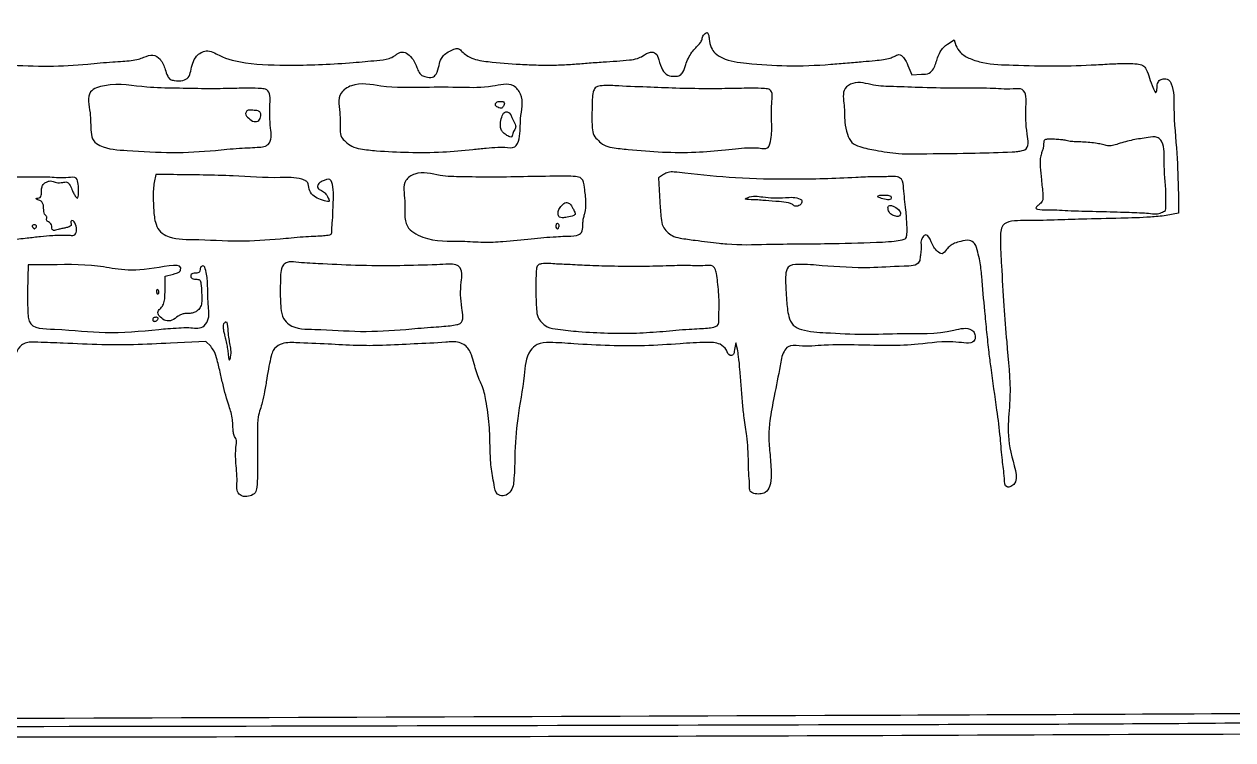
# Model space of a CAD drawing. Extents: x 14 to 139, y 93 to 208.
# Drawn here: x 83.34 to 108.28, y 93.28 to 108.07 of the extents above; entities that cross this region are included whole.
import ezdxf

# ---------------------------------------------------------------- set-up
doc = ezdxf.new("R2010")
doc.units = 0
doc.layers.add('Edge.Cuts', color=7, linetype='CONTINUOUS')
doc.layers.add('SilkS', color=7, linetype='CONTINUOUS')

msp = doc.modelspace()

# ---------------------------------------------------------------- linework, layer by layer
at = {"layer": 'Edge.Cuts', "color": 1}
for points, knots in [([(86.92611, 93.350235), (90.987756, 93.353391), (99.208665, 93.359778), (109.589867, 93.423206), (116.125173, 93.407892), (118.789651, 93.471242), (119.596422, 93.485972), (120.958597, 93.507667), (123.099832, 93.548381), (126.036731, 93.611547), (129.055629, 93.683776), (131.885295, 93.749444), (134.262424, 93.798114), (136.040338, 93.8296), (137.062408, 93.843755), (137.535922, 93.862785), (137.811046, 93.946734), (138.022933, 94.017022), (138.194986, 94.070357), (138.386287, 94.123026), (138.580223, 94.182372), (138.762157, 94.298575), (138.906842, 94.491549), (138.922589, 94.901496), (138.825796, 95.648732), (138.710813, 96.452629), (138.560729, 97.2939), (138.323603, 98.268107), (138.069734, 99.326678), (137.834653, 100.300286), (137.712361, 100.80961), (137.592917, 101.326912), (137.430536, 102.039659), (137.192951, 103.03007), (136.938527, 104.063343), (136.738308, 104.901217), (136.604568, 105.461051), (136.573573, 105.74421), (136.562873, 105.841972)], [0, 0, 0, 0, 12.18483, 24.662509, 31.145266, 31.78847, 32.658131, 33.565978, 35.875511, 39.082993, 42.378647, 44.935004, 47.573652, 49.513572, 50.264814, 50.646687, 50.926104, 51.123222, 51.317191, 51.46607, 51.719083, 51.922105, 52.104538, 52.417963, 53.10424, 54.390731, 54.842115, 55.668655, 57.396834, 58.108766, 58.673303, 58.968231, 59.7015, 60.866294, 62.023872, 62.893233, 63.452381, 63.747228, 63.747228, 63.747228, 63.747228]), ([(68.859008, 93.284985), (70.763741, 93.296375), (74.832042, 93.320703), (80.854426, 93.342287), (84.97207, 93.347677), (86.92611, 93.350235)], [0, 0, 0, 0, 5.714302, 12.205118, 18.067243, 18.067243, 18.067243, 18.067243])]:
    msp.add_open_spline(points, degree=3, knots=knots, dxfattribs=at)
at = {"layer": 'SilkS', "color": 7}
for points in [[(102.395287, 107.656005), (102.530752, 107.741925), (102.562027, 107.626725)], [(101.576002, 107.21283), (101.659297, 107.018513), (101.85714, 107.031488)], [(92.59635, 105.476835), (92.59635, 105.476595)], [(97.80936, 105.470873), (97.80969, 105.47118)], [(86.418577, 104.957775), (86.05968, 104.963775), (86.022255, 104.79393)], [(96.53499, 104.961607), (96.427613, 104.891257), (96.457163, 104.396482)], [(107.156632, 104.562518), (107.158882, 104.161163), (106.904122, 104.111213)], [(83.401845, 103.650075), (83.401807, 103.64982)], [(88.624478, 103.630223), (88.624493, 103.629983)], [(83.720647, 103.093388), (83.423422, 103.095638), (83.411497, 102.553845)], [(86.247067, 102.576308), (86.247067, 102.858548), (86.418195, 102.904598)], [(86.07984, 102.546863), (86.080215, 102.54687)], [(86.119657, 101.760503), (86.11932, 101.760195)], [(87.189832, 101.413628), (87.089077, 101.51445), (86.35998, 101.477325)], [(96.52224, 101.721488), (96.52224, 101.721308)], [(98.058315, 101.354933), (98.02329, 101.482313), (97.995615, 101.344313)]]:
    msp.add_lwpolyline(points, dxfattribs=at)
for points in [[(93.11331, 106.349363)], [(87.974617, 106.122068)], [(93.284535, 105.782348)], [(87.287002, 105.457193)], [(103.7253, 105.427508)], [(99.18966, 104.349263)], [(101.001885, 104.475773)], [(94.384238, 104.079428)], [(101.235412, 104.13435)], [(106.894035, 104.215853)], [(83.507955, 103.880813)], [(94.314277, 103.904257)], [(93.804765, 103.634183)], [(101.052938, 103.565685)], [(85.99194, 101.970113)], [(91.21458, 101.759993)], [(87.585795, 101.47116)]]:
    msp.add_lwpolyline(points, close=True, dxfattribs=at)
for points, knots in [([(63.54117, 107.42901), (63.574959, 107.445428), (63.631617, 107.472959), (63.696709, 107.542603), (63.698625, 107.633296), (63.718499, 107.735799), (63.834681, 107.795067), (63.930931, 107.770126), (64.009452, 107.756124), (64.062015, 107.763529), (64.10576, 107.789435), (64.151653, 107.815298), (64.209263, 107.822674), (64.271848, 107.813967), (64.344334, 107.800873), (64.422694, 107.857631), (64.491264, 107.943676), (64.541391, 108.022666), (64.620135, 108.079466), (64.658609, 108.018169), (64.715069, 107.97943), (64.797563, 107.945211), (64.902969, 107.919091), (65.017347, 107.906078), (65.118333, 107.820835), (65.169628, 107.699777), (65.229092, 107.580404), (65.321618, 107.489646), (65.45925, 107.442406), (65.617375, 107.381868), (65.754852, 107.227912), (65.820397, 107.057678), (65.861991, 106.915393), (65.933716, 106.828083), (66.025267, 106.821396), (66.114904, 106.803373), (66.18684, 106.881207), (66.209623, 107.033228), (66.265747, 107.210281), (66.343603, 107.391786), (66.450715, 107.48202), (66.536453, 107.553584), (66.58572, 107.635689), (66.621673, 107.731464), (66.612334, 107.836165), (66.716677, 107.877991), (66.750188, 107.717696), (66.887878, 107.633029), (67.052945, 107.531015), (67.171395, 107.59244), (67.192807, 107.646815), (67.226723, 107.657365), (67.265614, 107.660366), (67.30865, 107.664165), (67.347921, 107.677399), (67.382472, 107.712788), (67.4417, 107.761983), (67.558653, 107.705227), (67.648506, 107.629185), (67.735418, 107.561408), (67.7938, 107.520303), (67.852658, 107.528842), (67.877118, 107.590536), (67.947353, 107.549657), (67.946201, 107.485496), (67.946693, 107.406044), (67.839526, 107.383398), (67.725456, 107.393845), (67.564576, 107.40354), (67.403531, 107.422069), (67.20164, 107.452474), (67.053026, 107.476785), (66.838947, 107.466167), (66.895111, 107.338902), (66.999369, 107.304602), (67.14771, 107.272285), (67.482131, 107.239079), (67.980693, 107.220582), (68.515501, 107.223537), (68.877429, 107.242531), (69.008243, 107.280247), (69.039422, 107.319321), (68.986844, 107.315581), (68.948061, 107.328321), (68.922024, 107.393471), (68.923981, 107.465547), (68.921228, 107.544245), (68.925693, 107.602562), (68.912871, 107.652668), (68.960589, 107.687201), (69.026384, 107.720556), (69.125034, 107.761257), (69.230533, 107.801871), (69.323408, 107.839478), (69.4196, 107.88662), (69.546298, 107.930832), (69.722004, 107.96077), (69.888686, 107.969453), (70.013491, 107.975754), (70.09578, 107.941239), (70.111544, 107.871291), (70.129689, 107.810268), (70.180141, 107.769285), (70.241444, 107.764117), (70.305234, 107.767507), (70.348969, 107.711453), (70.344366, 107.641177), (70.345286, 107.56421), (70.290337, 107.500013), (70.193876, 107.463521), (70.09469, 107.452603), (70.02743, 107.349314), (70.132447, 107.317469), (70.197895, 107.280236), (70.283345, 107.300278), (70.344333, 107.361754), (70.410351, 107.430537), (70.520105, 107.440749), (70.627354, 107.397532), (70.750619, 107.362831), (70.84516, 107.261928), (70.902656, 107.115021), (70.953515, 106.967489), (71.062695, 106.850767), (71.18433, 106.862471), (71.305055, 106.877582), (71.386015, 107.013432), (71.416951, 107.154642), (71.473568, 107.294214), (71.531298, 107.39091), (71.60317, 107.468488), (71.674567, 107.534164), (71.731427, 107.609883), (71.769861, 107.684622), (71.822762, 107.80087), (71.919869, 107.683784), (71.895314, 107.563553), (71.911997, 107.38028), (72.1573, 107.29228), (72.570321, 107.225949), (73.238572, 107.190255), (73.985188, 107.205802), (74.510242, 107.288924), (74.798263, 107.348997), (74.940162, 107.3421), (75.11331, 107.322151), (75.271779, 107.286241), (75.423985, 107.300094), (75.505801, 107.386352), (75.581071, 107.461702), (75.685741, 107.489574), (75.788955, 107.462007), (75.902739, 107.432846), (76.000011, 107.334927), (76.062027, 107.213735), (76.12982, 107.098344), (76.178489, 107.024898), (76.25305, 106.949976), (76.367705, 107.094923), (76.476857, 107.179156), (76.556838, 107.291718), (76.588794, 107.376797), (76.641807, 107.442505), (76.710757, 107.524735), (76.786444, 107.613361), (76.842914, 107.70429), (76.892252, 107.778788), (76.887942, 107.84949), (76.943111, 107.869518), (76.950095, 107.79953), (76.972236, 107.74445), (76.982256, 107.664941), (76.988991, 107.58005), (76.988142, 107.487952), (77.063672, 107.408106), (77.315677, 107.301593), (77.866416, 107.236984), (78.686132, 107.218355), (79.39865, 107.276533), (79.889781, 107.335373), (80.123608, 107.349907), (80.310587, 107.347222), (80.442929, 107.330958), (80.548066, 107.337801), (80.643715, 107.397351), (80.774351, 107.449189), (80.930769, 107.449299), (81.064399, 107.407122), (81.111253, 107.307045), (81.153796, 107.212908), (81.199031, 107.087837), (81.230481, 106.972311), (81.296968, 106.876814), (81.393747, 106.872882), (81.501604, 106.882577), (81.58247, 107.017281), (81.608097, 107.158876), (81.659622, 107.302886), (81.717125, 107.410015), (81.78788, 107.504749), (81.863188, 107.581478), (81.9247, 107.660563), (81.977803, 107.709497), (82.007027, 107.791786), (82.060067, 107.74446), (82.022853, 107.644507), (82.09046, 107.507891), (82.19844, 107.370963), (82.503901, 107.223285), (83.069973, 107.226976), (83.830027, 107.183377), (84.47074, 107.220586), (84.910667, 107.265766), (85.151272, 107.28584), (85.364377, 107.296676), (85.542304, 107.311816), (85.689752, 107.337242), (85.83297, 107.389991), (85.991959, 107.457764), (86.178552, 107.335574), (86.243451, 107.158024), (86.285559, 107.010137), (86.348853, 106.917363), (86.469649, 106.897181), (86.597999, 106.884518), (86.744393, 106.957717), (86.792208, 107.160951), (86.840253, 107.394442), (87.117815, 107.564305), (87.450867, 107.357168), (88.026905, 107.228863), (88.966455, 107.207736), (89.870467, 107.246142), (90.540057, 107.310303), (90.8312, 107.335063), (90.970682, 107.39676), (91.034804, 107.452817), (91.087269, 107.47956), (91.16376, 107.50096), (91.27112, 107.446464), (91.375032, 107.333093), (91.441285, 107.194034), (91.479711, 107.073377), (91.546556, 106.997842), (91.644672, 106.974114), (91.759389, 106.944027), (91.86837, 107.056201), (91.894024, 107.201984), (91.936322, 107.345109), (92.01205, 107.4524), (92.1226, 107.504355), (92.213287, 107.560528), (92.315499, 107.564578), (92.40949, 107.458304), (92.59809, 107.332349), (93.021298, 107.273702), (93.47846, 107.240965), (93.950929, 107.218572), (94.312121, 107.218267), (94.647845, 107.235793), (94.967918, 107.263398), (95.271145, 107.284838), (95.561609, 107.302711), (95.799383, 107.319583), (95.984586, 107.346841), (96.125031, 107.413079), (96.233223, 107.505122), (96.39552, 107.472063), (96.443605, 107.299929), (96.488437, 107.139339), (96.610345, 106.991807), (96.752322, 106.986674), (96.873487, 106.993884), (96.955957, 107.09401), (96.985124, 107.224562), (97.04404, 107.363642), (97.11143, 107.482338), (97.190631, 107.572439), (97.26179, 107.641078), (97.309067, 107.701112), (97.33028, 107.754332), (97.335371, 107.799352), (97.359214, 107.83795), (97.38694, 107.869448), (97.43338, 107.904222), (97.470536, 107.834687), (97.47857, 107.735059), (97.502204, 107.590367), (97.599851, 107.451124), (97.842646, 107.30581), (98.356333, 107.237902), (99.101458, 107.193148), (99.797479, 107.217615), (100.32203, 107.265998), (100.627634, 107.292651), (100.876992, 107.311082), (101.06251, 107.333345), (101.196702, 107.357979), (101.298137, 107.398647), (101.394476, 107.463215), (101.513976, 107.358408), (101.552075, 107.268987), (101.576002, 107.21283)], [0, 0, 0, 0, 0.112962, 0.189414, 0.268358, 0.378627, 0.482504, 0.615451, 0.668086, 0.721923, 0.769776, 0.81966, 0.878934, 0.938957, 1.011447, 1.088383, 1.211732, 1.337949, 1.391275, 1.447039, 1.51239, 1.605296, 1.708996, 1.840628, 1.940759, 2.087818, 2.230413, 2.339649, 2.465331, 2.662487, 2.839986, 3.064537, 3.203742, 3.287142, 3.3797, 3.471397, 3.538896, 3.667664, 3.926187, 4.100042, 4.246723, 4.339914, 4.43399, 4.528025, 4.652368, 4.698703, 4.801751, 5.00732, 5.211608, 5.324808, 5.347006, 5.379613, 5.421436, 5.466907, 5.508824, 5.541352, 5.615791, 5.716946, 5.881771, 5.983207, 6.050737, 6.084229, 6.148968, 6.194552, 6.271022, 6.335684, 6.40181, 6.550979, 6.700196, 6.877131, 7.043699, 7.293137, 7.413535, 7.504583, 7.592949, 7.743251, 7.958474, 8.600834, 9.232502, 9.58619, 9.646805, 9.665669, 9.69877, 9.745541, 9.798377, 9.887245, 9.966466, 10.031308, 10.067742, 10.105465, 10.187935, 10.299451, 10.420818, 10.528596, 10.599521, 10.742138, 10.929253, 11.132215, 11.242004, 11.305396, 11.376976, 11.441872, 11.495143, 11.55878, 11.624817, 11.672846, 11.750362, 11.830946, 11.895966, 11.98812, 12.134935, 12.189565, 12.283395, 12.367117, 12.430244, 12.52519, 12.626122, 12.704253, 12.83753, 12.971618, 13.080277, 13.237307, 13.440518, 13.552659, 13.678332, 13.785983, 13.899801, 14.114171, 14.228892, 14.348504, 14.450184, 14.544196, 14.641715, 14.723509, 14.826083, 14.901402, 15.059513, 15.209431, 15.392015, 15.754441, 16.513439, 17.366581, 17.998517, 18.105806, 18.246142, 18.421617, 18.628059, 18.736365, 18.857501, 18.970461, 19.052578, 19.167687, 19.286265, 19.398742, 19.566836, 19.696454, 19.794812, 19.842775, 19.977318, 20.189331, 20.324264, 20.372321, 20.461554, 20.57392, 20.695785, 20.810248, 20.893845, 20.965751, 20.984708, 21.042294, 21.106636, 21.188614, 21.27118, 21.36842, 21.449958, 21.581753, 22.183852, 23.091524, 24.046592, 24.323227, 24.575362, 24.749322, 24.882194, 24.97756, 25.055903, 25.216129, 25.391204, 25.525172, 25.598473, 25.711005, 25.839165, 25.993898, 26.076867, 26.159917, 26.267934, 26.382627, 26.589839, 26.708202, 26.838068, 26.953832, 27.060443, 27.163879, 27.241853, 27.30871, 27.33071, 27.419937, 27.581853, 27.765457, 27.93712, 28.574456, 29.42478, 30.236024, 30.491801, 30.751969, 30.96027, 31.131545, 31.288582, 31.404724, 31.595914, 31.764751, 32.002131, 32.147578, 32.23296, 32.316796, 32.497692, 32.621034, 32.763905, 33.091075, 33.321277, 33.602704, 34.162661, 35.114969, 36.393233, 36.880375, 37.137577, 37.262615, 37.32914, 37.391485, 37.438442, 37.561748, 37.719395, 37.901002, 38.016753, 38.098884, 38.187524, 38.318419, 38.419606, 38.609682, 38.758323, 38.865658, 38.990746, 39.117856, 39.184731, 39.274994, 39.517712, 39.861075, 40.526496, 40.905411, 41.277481, 41.610001, 41.913506, 42.241202, 42.522154, 42.785782, 42.958602, 43.077197, 43.250977, 43.360179, 43.506962, 43.73262, 43.883625, 44.032195, 44.140093, 44.22991, 44.394866, 44.53996, 44.681544, 44.802299, 44.89808, 44.97864, 45.029164, 45.067698, 45.113451, 45.159299, 45.204406, 45.246366, 45.347005, 45.529625, 45.665063, 45.845373, 46.358956, 47.191018, 48.095985, 48.440918, 48.771648, 49.016575, 49.190024, 49.334184, 49.419888, 49.52608, 49.637167, 49.824712, 49.824712, 49.824712, 49.824712]), ([(101.85714, 107.031488), (101.912671, 107.031361), (102.012366, 107.031135), (102.135785, 107.174431), (102.172352, 107.337935), (102.237741, 107.488653), (102.305841, 107.588609), (102.366198, 107.634086), (102.395287, 107.656005)], [0, 0, 0, 0, 0.158082, 0.283808, 0.526506, 0.658498, 0.775274, 0.883919, 0.883919, 0.883919, 0.883919]), ([(102.562027, 107.626725), (102.59233, 107.574359), (102.662333, 107.453385), (102.870733, 107.341085), (103.232509, 107.234026), (103.833489, 107.219525), (104.611778, 107.193313), (105.306435, 107.217023), (105.804477, 107.248681), (106.088256, 107.255742), (106.286207, 107.250031), (106.426849, 107.22684), (106.515734, 107.110284), (106.565956, 106.927199), (106.609059, 106.809136), (106.696518, 106.611604), (106.720699, 106.748942), (106.714366, 106.827539), (106.773505, 106.926249), (106.858556, 106.942588), (106.929, 106.932488), (106.981652, 106.894702), (107.076118, 106.702191), (107.046296, 106.181311), (107.139048, 105.433988), (107.150995, 104.841923), (107.156632, 104.562518)], [0, 0, 0, 0, 0.178721, 0.412875, 0.682431, 1.31214, 2.196615, 3.026928, 3.39244, 3.696305, 3.873378, 3.995786, 4.100327, 4.293478, 4.52803, 4.623529, 4.689505, 4.81648, 4.90554, 4.995825, 5.058393, 5.11608, 5.181565, 5.689585, 6.625376, 7.461635, 7.461635, 7.461635, 7.461635]), ([(87.286972, 105.457155), (87.36633, 105.465732), (87.531139, 105.483545), (87.769601, 105.502922), (87.993492, 105.512772), (88.171518, 105.523417), (88.300408, 105.535212), (88.459408, 105.630058), (88.409421, 106.006116), (88.40539, 106.310012), (88.424645, 106.714435), (88.182528, 106.742811), (87.933508, 106.746091), (87.543415, 106.734372), (87.039641, 106.729078), (86.474002, 106.744294), (85.772667, 106.749505), (85.215419, 106.872077), (84.604674, 106.692178), (84.722554, 106.224346), (84.704098, 105.914202), (84.748001, 105.648906), (85.026028, 105.478891), (85.587615, 105.451996), (86.382457, 105.392881), (86.98952, 105.436042), (87.287002, 105.457193)], [0, 0, 0, 0, 0.23944, 0.49727, 0.717819, 0.910872, 1.034655, 1.100982, 1.442449, 1.938493, 2.239681, 2.351807, 2.60367, 3.014856, 3.508128, 4.119194, 4.716051, 5.587483, 5.904076, 6.333918, 6.733872, 6.92336, 7.077745, 7.65568, 8.584549, 9.477117, 9.477117, 9.477117, 9.477117]), ([(92.59635, 105.476595), (92.68846, 105.487704), (92.85961, 105.508345), (93.084102, 105.524868), (93.273703, 105.528941), (93.483606, 105.488473), (93.593345, 105.789601), (93.554899, 106.136461), (93.674273, 106.545805), (93.396796, 106.881158), (92.922771, 106.739401), (92.33488, 106.763793), (91.556539, 106.762594), (90.804524, 106.741015), (90.200891, 106.885738), (89.778095, 106.620638), (89.873634, 106.223987), (89.852414, 105.934492), (89.873476, 105.733569), (89.977966, 105.628706), (90.101944, 105.529115), (90.329867, 105.47904), (90.719367, 105.440112), (91.286971, 105.412188), (91.949578, 105.416389), (92.390874, 105.457632), (92.59635, 105.476835)], [0, 0, 0, 0, 0.279023, 0.518453, 0.667145, 0.868053, 1.057491, 1.477807, 1.980707, 2.203641, 2.635264, 3.270169, 4.032038, 4.942617, 5.549577, 5.810199, 6.269965, 6.575463, 6.724429, 6.845162, 7.005642, 7.196821, 7.529022, 8.186778, 8.896978, 9.515792, 9.515792, 9.515792, 9.515792]), ([(97.80969, 105.47118), (97.901009, 105.481837), (98.073863, 105.502008), (98.301784, 105.513975), (98.483931, 105.517452), (98.602666, 105.486414), (98.702927, 105.515995), (98.761003, 105.686337), (98.777408, 105.99623), (98.740442, 106.322042), (98.805326, 106.718716), (98.559559, 106.740753), (98.306137, 106.745088), (97.898692, 106.733466), (97.379635, 106.729845), (96.796782, 106.739548), (96.168421, 106.766583), (95.643629, 106.784722), (95.294343, 106.810019), (95.119388, 106.764819), (95.070257, 106.646331), (95.059043, 106.474144), (95.057578, 106.222455), (95.052258, 105.977806), (95.079914, 105.766555), (95.189203, 105.660496), (95.303437, 105.552715), (95.525127, 105.506725), (95.927135, 105.463243), (96.505414, 105.417866), (97.175583, 105.410602), (97.606003, 105.451534), (97.80936, 105.470873)], [0, 0, 0, 0, 0.275619, 0.521703, 0.685869, 0.818348, 0.887058, 0.972644, 1.318763, 1.808043, 2.091681, 2.202013, 2.466611, 2.890424, 3.404746, 4.031553, 4.635425, 5.295979, 5.594414, 5.705743, 5.794518, 5.95255, 6.228579, 6.543947, 6.698127, 6.840834, 6.986629, 7.162663, 7.498733, 8.211705, 8.895463, 9.507834, 9.507834, 9.507834, 9.507834]), ([(103.725315, 105.427538), (103.764322, 105.430681), (103.835547, 105.436421), (103.9229, 105.449567), (104.087325, 105.489969), (104.007823, 105.934185), (104.004885, 106.234192), (104.028808, 106.754052), (103.633563, 106.713954), (103.225201, 106.751954), (102.589345, 106.743083), (101.927264, 106.749388), (101.338603, 106.776972), (100.860926, 106.785316), (100.513415, 106.909364), (100.204174, 106.716508), (100.276037, 106.379935), (100.260535, 106.074855), (100.313965, 105.814832), (100.398566, 105.607673), (100.633592, 105.515356), (100.954791, 105.450486), (101.419988, 105.375019), (102.106613, 105.395127), (102.886891, 105.396467), (103.471868, 105.418125), (103.7253, 105.427508)], [0, 0, 0, 0, 0.116905, 0.213468, 0.269594, 0.598661, 1.164627, 1.525691, 1.716051, 2.187193, 2.837467, 3.584058, 4.187158, 4.598426, 5.027813, 5.218124, 5.562447, 5.910189, 6.16521, 6.358274, 6.541846, 6.881544, 7.357783, 7.943764, 8.93892, 9.699615, 9.699615, 9.699615, 9.699615]), ([(87.974617, 106.122068), (87.940119, 106.152529), (87.888162, 106.198406), (87.945498, 106.305878), (88.058156, 106.2796), (88.150104, 106.289244), (88.223244, 106.244451), (88.224079, 106.160454), (88.197118, 106.062108), (88.066521, 106.040975), (88.007856, 106.092739), (87.974617, 106.122068)], [0, 0, 0, 0, 0.118851, 0.178997, 0.304327, 0.408315, 0.464183, 0.534383, 0.64093, 0.738954, 0.867099, 0.867099, 0.867099, 0.867099]), ([(93.113347, 106.349385), (93.088859, 106.365071), (93.047102, 106.391817), (93.088677, 106.47125), (93.160484, 106.469296), (93.233465, 106.47435), (93.259052, 106.410383), (93.228035, 106.366883), (93.196417, 106.328995), (93.152731, 106.328606), (93.127854, 106.341705), (93.11331, 106.349363)], [0, 0, 0, 0, 0.074029, 0.12623, 0.21405, 0.278187, 0.318046, 0.39006, 0.425188, 0.460169, 0.509403, 0.509403, 0.509403, 0.509403]), ([(93.28458, 105.782318), (93.25849, 105.799037), (93.210225, 105.829966), (93.169497, 105.914023), (93.16264, 106.021973), (93.191246, 106.132544), (93.22616, 106.246251), (93.369346, 106.26921), (93.40574, 106.097186), (93.487366, 105.997226), (93.482202, 105.911042), (93.447088, 105.870588), (93.429933, 105.826946), (93.414425, 105.78539), (93.410807, 105.729866), (93.34067, 105.73929), (93.307979, 105.764365), (93.284535, 105.782348)], [0, 0, 0, 0, 0.09119, 0.168699, 0.269963, 0.406795, 0.524376, 0.58114, 0.785837, 0.911169, 0.977747, 1.020433, 1.069375, 1.114801, 1.162749, 1.198777, 1.290115, 1.290115, 1.290115, 1.290115]), ([(86.926102, 93.350235), (90.98775, 93.353391), (99.208662, 93.359778), (109.589866, 93.423206), (116.125173, 93.407892), (118.789651, 93.471242), (119.596422, 93.485972), (120.958596, 93.507667), (123.09983, 93.548381), (126.036729, 93.611547), (129.055628, 93.683776), (131.885295, 93.749444), (134.262424, 93.798114), (136.040336, 93.8296), (137.062407, 93.843755), (137.53592, 93.862785), (137.811046, 93.946734), (138.022932, 94.017022), (138.194984, 94.070358), (138.386285, 94.123025), (138.580219, 94.182373), (138.762152, 94.298576), (138.906844, 94.491546), (138.922587, 94.901497), (138.825797, 95.648731), (138.710813, 96.452629), (138.560729, 97.2939), (138.323603, 98.268107), (138.069734, 99.326679), (137.834653, 100.300286), (137.712356, 100.809609), (137.59292, 101.326913), (137.430532, 102.039658), (137.192946, 103.030069), (136.938528, 104.063343), (136.738308, 104.901217), (136.604568, 105.461051), (136.573573, 105.74421), (136.562872, 105.841972)], [0, 0, 0, 0, 12.184835, 24.662516, 31.145273, 31.788478, 32.658139, 33.565985, 35.875515, 39.082999, 42.378654, 44.935011, 47.57366, 49.51358, 50.264818, 50.646693, 50.926112, 51.123228, 51.317196, 51.466077, 51.719086, 51.922108, 52.104544, 52.417968, 53.104245, 54.390736, 54.842121, 55.668661, 57.39684, 58.108772, 58.673309, 58.968237, 59.701506, 60.8663, 62.023878, 62.893239, 63.452387, 63.747234, 63.747234, 63.747234, 63.747234]), ([(106.894125, 104.215838), (106.898347, 104.335384), (106.910251, 104.672418), (106.843944, 105.134528), (106.879122, 105.524707), (106.795265, 105.672799), (106.761699, 105.704921), (106.679331, 105.75446), (106.484325, 105.714839), (106.221286, 105.682415), (105.975715, 105.613384), (105.805247, 105.555359), (105.692412, 105.547769), (105.590276, 105.579824), (105.470491, 105.606928), (105.331641, 105.623472), (105.18273, 105.631065), (105.046761, 105.63541), (104.943203, 105.641215), (104.870945, 105.656077), (104.804574, 105.673903), (104.715557, 105.681225), (104.59126, 105.687855), (104.485525, 105.699382), (104.375096, 105.675307), (104.379498, 105.596815), (104.371658, 105.531056), (104.356848, 105.461621), (104.324269, 105.38509), (104.299327, 105.270496), (104.308549, 105.087878), (104.332405, 104.836718), (104.356486, 104.607972), (104.370651, 104.414236), (104.289412, 104.341791), (104.236489, 104.311653), (104.210255, 104.260822), (104.311651, 104.224921), (104.510467, 104.243613), (104.928837, 104.206195), (105.455709, 104.202471), (105.985516, 104.184486), (106.374715, 104.173968), (106.593324, 104.156086), (106.712093, 104.142056), (106.805269, 104.167941), (106.866761, 104.201131), (106.894035, 104.215853)], [0, 0, 0, 0, 0.357538, 1.007995, 1.420269, 1.464365, 1.512964, 1.558294, 1.74715, 2.063141, 2.376968, 2.503711, 2.603253, 2.709356, 2.821937, 2.97199, 3.127892, 3.269156, 3.380433, 3.438144, 3.490207, 3.586201, 3.705832, 3.858842, 3.92537, 3.993338, 4.058107, 4.13292, 4.202615, 4.307827, 4.480871, 4.748666, 5.05961, 5.194505, 5.288815, 5.359457, 5.389648, 5.425719, 5.615152, 6.049766, 6.635627, 7.215677, 7.635069, 7.803214, 7.874849, 7.991676, 8.084792, 8.084792, 8.084792, 8.084792]), ([(93.80475, 103.634235), (93.891234, 103.642761), (94.061465, 103.659544), (94.294768, 103.675803), (94.520508, 103.689877), (94.698931, 103.678288), (94.868077, 103.755541), (94.863971, 103.887139), (94.871154, 103.990634), (94.884139, 104.077859), (94.92789, 104.207141), (94.941334, 104.419179), (94.906565, 104.645156), (94.87911, 104.893503), (94.630583, 104.931806), (94.246572, 104.92458), (93.646173, 104.915883), (92.986788, 104.899854), (92.411038, 104.915779), (91.90096, 104.917767), (91.492806, 105.054461), (91.12341, 104.810226), (91.237225, 104.377998), (91.135727, 103.891177), (91.705083, 103.560086), (92.250806, 103.602057), (92.803571, 103.554459), (93.281519, 103.578197), (93.609934, 103.613336), (93.804765, 103.634183)], [0, 0, 0, 0, 0.260616, 0.512986, 0.7026, 0.935877, 1.057363, 1.195367, 1.283329, 1.376914, 1.456775, 1.693123, 1.992443, 2.19338, 2.320012, 2.673423, 3.392641, 4.093511, 4.661402, 5.114613, 5.635584, 5.861801, 6.283303, 6.81055, 7.199139, 8.012991, 8.455414, 8.858483, 9.44635, 9.44635, 9.44635, 9.44635]), ([(101.052997, 103.565737), (101.135002, 103.571255), (101.27221, 103.580485), (101.426981, 103.60455), (101.547817, 103.636816), (101.560868, 103.769982), (101.556215, 103.955089), (101.532187, 104.278818), (101.489098, 104.577199), (101.479844, 104.849418), (101.344143, 104.931087), (101.155957, 104.910806), (100.871765, 104.917625), (100.194094, 104.879284), (99.233447, 104.851489), (98.056818, 104.875517), (97.245554, 104.952431), (96.787195, 105.012549), (96.632294, 105.016049), (96.564769, 104.978269), (96.53499, 104.961607)], [0, 0, 0, 0, 0.243825, 0.407958, 0.490662, 0.577507, 0.76267, 1.074465, 1.525718, 1.71623, 1.812552, 1.961613, 2.270061, 2.671463, 3.992713, 5.154732, 6.202844, 6.42514, 6.552877, 6.653657, 6.653657, 6.653657, 6.653657]), ([(83.401807, 103.64982), (83.493411, 103.661103), (83.668564, 103.682677), (83.902413, 103.702356), (84.082182, 103.710666), (84.211081, 103.702995), (84.296809, 103.707645), (84.386723, 103.694259), (84.434529, 103.811367), (84.413682, 103.909439), (84.357334, 104.020978), (84.30506, 104.001626), (84.299297, 103.974224), (84.309574, 103.946387), (84.313057, 103.903276), (84.259464, 103.87329), (84.195296, 103.858908), (84.117858, 103.843116), (84.047493, 103.826971), (83.991435, 103.812832), (83.945482, 103.800021), (83.910592, 103.829933), (83.913153, 103.873984), (83.904853, 103.919232), (83.8818, 103.959223), (83.847042, 103.982099), (83.815514, 103.996246), (83.796125, 104.021952), (83.802598, 104.048106), (83.812591, 104.070647), (83.804894, 104.097395), (83.780652, 104.115364), (83.757422, 104.149412), (83.745215, 104.203075), (83.740801, 104.269928), (83.739324, 104.339972), (83.704294, 104.401464), (83.650549, 104.435392), (83.603858, 104.438782), (83.580735, 104.477368), (83.634461, 104.468484), (83.673143, 104.483059), (83.699949, 104.544432), (83.698365, 104.618328), (83.700471, 104.69932), (83.735373, 104.770317), (83.795447, 104.805495), (83.855167, 104.825026), (83.911753, 104.830653), (83.958488, 104.810323), (84.008136, 104.79078), (84.069899, 104.788718), (84.139679, 104.795682), (84.216729, 104.818087), (84.291704, 104.749198), (84.32022, 104.657669), (84.36508, 104.567289), (84.393337, 104.511275), (84.452398, 104.447063), (84.468942, 104.636807), (84.459573, 104.725929), (84.432182, 104.9246), (84.158177, 104.874043), (83.837282, 104.918681), (83.321347, 104.898779), (82.743727, 104.905826), (82.162141, 104.91709), (81.641216, 104.940024), (81.237027, 104.968693), (80.985884, 104.971281), (80.823235, 104.959716), (80.780019, 104.832676), (80.77231, 104.649436), (80.768172, 104.366119), (80.769103, 104.096256), (80.782366, 103.873432), (80.902819, 103.742776), (81.126216, 103.623646), (81.597287, 103.604034), (82.119066, 103.587671), (82.649408, 103.593352), (83.039058, 103.610753), (83.287697, 103.637702), (83.401845, 103.650075)], [0, 0, 0, 0, 0.276903, 0.529462, 0.703393, 0.817642, 0.912987, 0.968837, 1.065501, 1.210442, 1.315392, 1.335388, 1.358296, 1.3895, 1.426941, 1.473591, 1.551299, 1.631501, 1.708865, 1.766659, 1.809449, 1.840849, 1.887298, 1.933604, 1.979368, 2.020673, 2.05587, 2.083722, 2.107503, 2.132095, 2.156901, 2.183279, 2.220922, 2.277996, 2.345494, 2.423133, 2.484212, 2.549658, 2.605427, 2.619821, 2.656245, 2.702629, 2.753893, 2.838124, 2.927236, 2.993565, 3.065018, 3.128286, 3.183305, 3.229795, 3.27878, 3.342962, 3.411154, 3.493803, 3.561736, 3.687295, 3.783703, 3.856506, 3.891863, 3.994322, 4.183156, 4.30955, 4.472985, 4.853419, 5.368939, 5.977473, 6.601838, 7.107092, 7.55061, 7.79525, 7.899425, 7.983237, 8.157419, 8.46608, 8.82047, 8.985049, 9.106001, 9.333201, 9.729292, 10.492365, 10.912164, 11.317889, 11.662247, 11.662247, 11.662247, 11.662247]), ([(86.022255, 104.79393), (86.016367, 104.749098), (86.002232, 104.641466), (86.001215, 104.464596), (86.010791, 104.236816), (86.027494, 104.011368), (86.107377, 103.799502), (86.374184, 103.6156), (86.963819, 103.628615), (87.740178, 103.568066), (88.341513, 103.610333), (88.624478, 103.630223)], [0, 0, 0, 0, 0.135553, 0.325431, 0.529454, 0.819489, 1.004261, 1.18352, 1.748122, 2.701744, 3.549317, 3.549317, 3.549317, 3.549317]), ([(88.624493, 103.629983), (88.700118, 103.638567), (88.858261, 103.656519), (89.089228, 103.675584), (89.299496, 103.687536), (89.474896, 103.693752), (89.586085, 103.709548), (89.694067, 103.71741), (89.682427, 103.863334), (89.711265, 104.029916), (89.709729, 104.344026), (89.738423, 104.591153), (89.674671, 104.902959), (89.502442, 104.82792), (89.402183, 104.776912), (89.38322, 104.665613), (89.481711, 104.636954), (89.560265, 104.568195), (89.605654, 104.506259), (89.648414, 104.394541), (89.584702, 104.40726), (89.533008, 104.420295), (89.433999, 104.446468), (89.320442, 104.502663), (89.217536, 104.621517), (89.216803, 104.736134), (89.181356, 104.812069), (89.132552, 104.842241), (88.95287, 104.909902), (88.441397, 104.878596), (87.567186, 104.947009), (86.830823, 104.953911), (86.418577, 104.957775)], [0, 0, 0, 0, 0.228405, 0.477625, 0.693847, 0.864223, 0.993311, 1.05402, 1.141871, 1.343315, 1.615371, 2.034675, 2.197519, 2.357751, 2.467319, 2.53904, 2.628872, 2.725958, 2.844244, 2.917374, 2.943591, 3.006025, 3.091658, 3.243052, 3.385324, 3.5337, 3.573433, 3.630485, 3.698778, 4.150789, 5.12068, 6.354282, 6.354282, 6.354282, 6.354282]), ([(99.189675, 104.34918), (99.163964, 104.358708), (99.077093, 104.390903), (98.895292, 104.402011), (98.614303, 104.421584), (98.464649, 104.439226), (98.179212, 104.443546), (98.368838, 104.534462), (98.621028, 104.479217), (98.991525, 104.472587), (99.272222, 104.50299), (99.38224, 104.436852), (99.391068, 104.403949), (99.383375, 104.35461), (99.327502, 104.310343), (99.243531, 104.294977), (99.206413, 104.332381), (99.18966, 104.349263)], [0, 0, 0, 0, 0.081829, 0.276487, 0.551634, 0.85726, 0.977499, 1.02542, 1.342254, 1.811024, 2.120221, 2.148891, 2.179828, 2.215385, 2.293845, 2.376175, 2.443904, 2.443904, 2.443904, 2.443904]), ([(101.00187, 104.475698), (100.990902, 104.480731), (100.974246, 104.488374), (100.942937, 104.508103), (101.004441, 104.546084), (101.082497, 104.529785), (101.172353, 104.535695), (101.245484, 104.508413), (101.220662, 104.426289), (101.109375, 104.448196), (101.041148, 104.4657), (101.001885, 104.475773)], [0, 0, 0, 0, 0.041523, 0.063058, 0.075819, 0.216821, 0.303184, 0.359513, 0.40457, 0.500131, 0.629666, 0.629666, 0.629666, 0.629666]), ([(94.384252, 104.079443), (94.372179, 104.102183), (94.345548, 104.152344), (94.371939, 104.24585), (94.432623, 104.32069), (94.50695, 104.394991), (94.616479, 104.363311), (94.657123, 104.268918), (94.696748, 104.200026), (94.718394, 104.138662), (94.651414, 104.090621), (94.558408, 104.087676), (94.456238, 104.059923), (94.402807, 104.074397), (94.384238, 104.079428)], [0, 0, 0, 0, 0.075022, 0.165481, 0.266459, 0.374314, 0.444134, 0.569977, 0.655968, 0.702466, 0.734483, 0.877255, 0.984331, 1.041367, 1.041367, 1.041367, 1.041367]), ([(96.457163, 104.396482), (96.463575, 104.283724), (96.473229, 104.113982), (96.504618, 103.893533), (96.601602, 103.778926), (96.714817, 103.6825), (96.921401, 103.63598), (97.166535, 103.604848), (97.435661, 103.571238), (97.65356, 103.546039), (98.057455, 103.500364), (98.843249, 103.530805), (99.91385, 103.526459), (100.711425, 103.553924), (101.052938, 103.565685)], [0, 0, 0, 0, 0.341585, 0.514206, 0.647753, 0.781335, 0.953417, 1.267471, 1.528834, 1.765402, 1.925976, 2.747504, 4.116134, 5.141, 5.141, 5.141, 5.141]), ([(101.235405, 104.134343), (101.223849, 104.144177), (101.199536, 104.164867), (101.176054, 104.208448), (101.166283, 104.254215), (101.162005, 104.305584), (101.214782, 104.32784), (101.291767, 104.302946), (101.372853, 104.253333), (101.452772, 104.150698), (101.38065, 104.083882), (101.324505, 104.100288), (101.278245, 104.11153), (101.249246, 104.12698), (101.235412, 104.13435)], [0, 0, 0, 0, 0.045337, 0.095387, 0.143096, 0.191851, 0.226216, 0.293327, 0.424198, 0.530667, 0.6017, 0.647549, 0.698778, 0.745507, 0.745507, 0.745507, 0.745507]), ([(106.904122, 104.111213), (106.796085, 104.100742), (106.485203, 104.070614), (105.910356, 104.053823), (105.015386, 104.038754), (104.299511, 104.003036), (103.495674, 104.010642), (103.478577, 103.519804), (103.512161, 102.99805), (103.552383, 102.270617), (103.619429, 101.383628), (103.744286, 100.299174), (103.546715, 99.464722), (103.917034, 98.558769), (103.573608, 98.486182), (103.566501, 98.785118), (103.516518, 99.071809), (103.485553, 99.565839), (103.40081, 100.193832), (103.314466, 100.784874), (103.24654, 101.322482), (103.204865, 101.711811), (103.15567, 102.235616), (103.109042, 102.723265), (103.076624, 103.135616), (103.013929, 103.356623), (102.982313, 103.528884), (102.830075, 103.624804), (102.682177, 103.579222), (102.546518, 103.548347), (102.442458, 103.490438), (102.368962, 103.412324), (102.292875, 103.291785), (102.135801, 103.405722), (102.070559, 103.527039), (101.983211, 103.752362), (101.822377, 103.63487), (101.859628, 103.47218), (101.839272, 103.322535), (101.829142, 103.230789), (101.793227, 103.066622), (101.314479, 103.06946), (100.727993, 103.012548), (99.948724, 103.061795), (99.426904, 103.112774), (99.084682, 103.090657), (99.051064, 102.897106), (99.051487, 102.741251), (99.058494, 102.565301), (99.07769, 102.319337), (99.093512, 102.071733), (99.191725, 101.833069), (99.483386, 101.712038), (99.979285, 101.690628), (100.667209, 101.645033), (101.560392, 101.693386), (102.257649, 101.651878), (102.828533, 101.827073), (102.955338, 101.6929), (102.964686, 101.631101), (102.969678, 101.58836), (102.933963, 101.448785), (102.379079, 101.549238), (101.700681, 101.406926), (100.727964, 101.438832), (99.905912, 101.449512), (99.44267, 101.397842), (99.117293, 101.448601), (98.977072, 101.255733), (98.9231, 100.900647), (98.82165, 100.420972), (98.729489, 99.932646), (98.693242, 99.526043), (98.735701, 99.159523), (98.758731, 98.818926), (98.751072, 98.547506), (98.652795, 98.384597), (98.514979, 98.358596), (98.407082, 98.361915), (98.301736, 98.418342), (98.314066, 98.567061), (98.289433, 98.753124), (98.288838, 99.014712), (98.276392, 99.289622), (98.259975, 99.535381), (98.227329, 99.746811), (98.189864, 99.97167), (98.162636, 100.255371), (98.136696, 100.58673), (98.112285, 100.907872), (98.089895, 101.163289), (98.066624, 101.304512), (98.058315, 101.354933)], [0, 0, 0, 0, 0.325318, 0.936113, 1.734579, 2.944687, 3.381863, 3.657403, 4.217214, 5.04725, 5.794931, 6.923862, 8.167886, 8.782378, 8.862353, 9.044494, 9.427935, 9.887566, 10.466464, 11.352793, 11.670966, 12.092927, 12.527404, 13.248184, 13.568342, 13.757182, 13.946172, 14.063392, 14.247556, 14.378739, 14.487622, 14.592106, 14.718669, 14.822002, 15.062398, 15.238892, 15.316725, 15.549487, 15.674883, 15.775149, 15.829192, 16.158923, 16.866941, 17.851527, 18.345291, 18.555523, 18.731975, 18.849376, 19.037172, 19.255016, 19.590269, 19.787095, 19.982012, 20.485913, 21.281791, 22.052139, 23.133535, 23.503295, 23.590695, 23.642464, 23.688027, 23.719605, 24.057534, 24.897602, 26.129183, 26.834201, 27.356086, 27.582285, 27.710319, 28.015295, 28.657982, 29.181448, 29.506094, 29.877368, 30.284323, 30.53191, 30.686213, 30.803619, 30.928885, 31.015884, 31.119361, 31.329478, 31.60111, 31.893504, 32.158249, 32.338604, 32.535149, 32.841994, 33.193051, 33.532363, 33.808375, 33.961641, 33.961641, 33.961641, 33.961641]), ([(83.507955, 103.880813), (83.505098, 103.888272), (83.499408, 103.903131), (83.522131, 103.921945), (83.550361, 103.924087), (83.57875, 103.921805), (83.601153, 103.903438), (83.593312, 103.878013), (83.578512, 103.860429), (83.565269, 103.845932), (83.550396, 103.83549), (83.53559, 103.845977), (83.521981, 103.860075), (83.512931, 103.873455), (83.507955, 103.880813)], [0, 0, 0, 0, 0.021712, 0.043252, 0.074865, 0.106428, 0.128003, 0.149715, 0.176071, 0.197646, 0.210779, 0.223912, 0.245487, 0.271842, 0.271842, 0.271842, 0.271842]), ([(94.314277, 103.904257), (94.314786, 103.914486), (94.315647, 103.931822), (94.334933, 103.952508), (94.360317, 103.944662), (94.377035, 103.926612), (94.385249, 103.900779), (94.374262, 103.871021), (94.354111, 103.833049), (94.308274, 103.854849), (94.311817, 103.884005), (94.314277, 103.904257)], [0, 0, 0, 0, 0.030264, 0.051293, 0.073442, 0.099782, 0.124506, 0.148921, 0.197098, 0.220736, 0.274501, 0.274501, 0.274501, 0.274501]), ([(86.418195, 102.904598), (86.445407, 102.913842), (86.49155, 102.929518), (86.551709, 102.948373), (86.649937, 103.152514), (85.563891, 102.891331), (84.942469, 103.117304), (84.123512, 103.101273), (83.720647, 103.093388)], [0, 0, 0, 0, 0.087859, 0.148982, 0.17568, 0.724651, 1.893916, 3.026008, 3.026008, 3.026008, 3.026008]), ([(86.11932, 101.760195), (86.181324, 101.767342), (86.317376, 101.783026), (86.526436, 101.792156), (86.760041, 101.811521), (87.005413, 101.755687), (87.182156, 101.990653), (87.120542, 102.309007), (87.132786, 102.672129), (87.110193, 102.901043), (87.056589, 103.088687), (86.993533, 103.06523), (86.972997, 103.034729), (86.968058, 102.995263), (86.964986, 102.95137), (86.923187, 102.921713), (86.874026, 102.922574), (86.825686, 102.920779), (86.786681, 102.899252), (86.772864, 102.861356), (86.788127, 102.82253), (86.8315, 102.800752), (86.887415, 102.796174), (86.970212, 102.797492), (87.000172, 102.665566), (87.000195, 102.523491), (87.01, 102.361891), (86.992584, 102.232573), (86.931536, 102.160445), (86.862835, 102.115811), (86.788074, 102.090411), (86.710806, 102.089536), (86.636597, 102.088508), (86.569609, 102.070934), (86.491036, 102.017555), (86.404346, 101.940898), (86.254279, 101.927611), (86.161925, 102.001492), (86.096914, 102.068336), (86.09924, 102.151163), (86.167273, 102.20073), (86.223141, 102.285385), (86.246482, 102.417098), (86.246846, 102.516118), (86.247067, 102.576308)], [0, 0, 0, 0, 0.187414, 0.41123, 0.623289, 0.907897, 1.066278, 1.410539, 1.837662, 2.111294, 2.223392, 2.254382, 2.28915, 2.32907, 2.3737, 2.413546, 2.467794, 2.518754, 2.557903, 2.59328, 2.629775, 2.672466, 2.729774, 2.804077, 2.885749, 3.075831, 3.259014, 3.365863, 3.456247, 3.531526, 3.610663, 3.688952, 3.761909, 3.833475, 3.892256, 4.045404, 4.174892, 4.301739, 4.389904, 4.439997, 4.528521, 4.624091, 4.740833, 4.921793, 4.921793, 4.921793, 4.921793]), ([(91.214632, 101.760008), (91.297737, 101.768196), (91.469402, 101.78511), (91.71641, 101.806364), (91.938655, 101.820269), (92.119872, 101.835362), (92.24549, 101.853729), (92.426776, 101.906381), (92.341418, 102.322564), (92.339908, 102.630683), (92.395339, 103.025832), (92.224784, 103.112786), (92.067485, 103.107077), (91.68417, 103.090727), (91.038449, 103.071288), (90.225521, 103.076851), (89.506074, 103.112592), (89.046099, 103.136336), (88.789388, 103.170642), (88.685223, 103.097613), (88.636764, 102.993268), (88.62744, 102.819031), (88.622539, 102.548274), (88.626989, 102.258317), (88.665778, 101.993877), (88.896709, 101.760868), (89.491788, 101.77374), (90.272788, 101.696098), (90.90109, 101.738724), (91.21458, 101.759993)], [0, 0, 0, 0, 0.250553, 0.517553, 0.743234, 0.919991, 1.059243, 1.132617, 1.449731, 1.985086, 2.31511, 2.387938, 2.527983, 2.77965, 3.545155, 4.45999, 5.224864, 5.689802, 5.871515, 5.961742, 6.04978, 6.207245, 6.479756, 6.862975, 7.085989, 7.252782, 7.795492, 8.735064, 9.670687, 9.670687, 9.670687, 9.670687]), ([(96.52224, 101.721308), (96.611208, 101.729675), (96.790496, 101.746536), (97.04262, 101.765793), (97.259371, 101.775771), (97.431247, 101.785372), (97.548406, 101.803451), (97.677654, 101.838503), (97.67255, 102.069229), (97.688359, 102.347784), (97.662332, 102.663679), (97.630826, 102.893555), (97.606418, 103.00739), (97.529704, 103.097577), (97.3186, 103.063424), (97.011576, 103.091286), (96.553648, 103.066473), (96.02343, 103.060844), (95.477739, 103.063266), (94.986203, 103.077615), (94.587303, 103.102004), (94.299076, 103.111798), (94.119665, 103.127866), (94.022363, 103.121772), (93.966781, 103.104276), (93.907192, 103.061442), (93.911006, 102.933083), (93.893083, 102.75573), (93.899632, 102.48629), (93.906182, 102.235436), (93.925318, 102.019805), (94.016395, 101.898138), (94.149669, 101.792761), (94.423326, 101.751756), (94.835829, 101.711485), (95.379101, 101.680372), (95.960205, 101.678099), (96.340093, 101.707426), (96.52224, 101.721488)], [0, 0, 0, 0, 0.268131, 0.540336, 0.757773, 0.921, 1.051793, 1.124071, 1.289778, 1.616308, 2.038523, 2.209183, 2.317777, 2.3831, 2.541548, 2.887364, 3.346324, 3.897367, 4.484677, 4.981397, 5.372751, 5.683498, 5.846361, 5.912922, 5.97385, 6.020704, 6.120394, 6.320124, 6.577939, 6.915662, 7.085833, 7.207186, 7.36051, 7.583585, 8.01533, 8.615786, 9.210488, 9.758289, 9.758289, 9.758289, 9.758289]), ([(83.411497, 102.553845), (83.410429, 102.456493), (83.40855, 102.2854), (83.41715, 102.081348), (83.452537, 101.770909), (84.22075, 101.77327), (85.003689, 101.657249), (85.740654, 101.725436), (86.119657, 101.760503)], [0, 0, 0, 0, 0.29061, 0.510739, 0.62545, 1.175378, 2.222678, 3.331542, 3.331542, 3.331542, 3.331542]), ([(86.080215, 102.54687), (86.07897, 102.558892), (86.077298, 102.575042), (86.097009, 102.599059), (86.108281, 102.565685), (86.114966, 102.543035), (86.113581, 102.514253), (86.107821, 102.490618), (86.0843, 102.486351), (86.080395, 102.517245), (86.080056, 102.535358), (86.07984, 102.546863)], [0, 0, 0, 0, 0.036479, 0.049006, 0.071929, 0.104458, 0.133719, 0.156651, 0.169235, 0.190791, 0.228316, 0.228316, 0.228316, 0.228316]), ([(85.99194, 101.970113), (85.994181, 101.977808), (85.999151, 101.994871), (86.026504, 102.00918), (86.056783, 102.013899), (86.085666, 102.011012), (86.106606, 101.99241), (86.098537, 101.966458), (86.080098, 101.948105), (86.057513, 101.932903), (86.033138, 101.925409), (86.01083, 101.93181), (85.99515, 101.948205), (85.993028, 101.962685), (85.99194, 101.970113)], [0, 0, 0, 0, 0.023217, 0.051475, 0.085348, 0.115644, 0.136597, 0.158363, 0.186752, 0.215024, 0.239464, 0.260419, 0.281373, 0.303437, 0.303437, 0.303437, 0.303437]), ([(87.585862, 101.47116), (87.571032, 101.554027), (87.549141, 101.676343), (87.541117, 101.948706), (87.445451, 101.879763), (87.447909, 101.813286), (87.450393, 101.742245), (87.472218, 101.657425), (87.499133, 101.559757), (87.521961, 101.438692), (87.544792, 101.323627), (87.56394, 101.055738), (87.625128, 101.282891), (87.60341, 101.386844), (87.585795, 101.47116)], [0, 0, 0, 0, 0.305124, 0.450378, 0.51032, 0.566615, 0.643079, 0.725357, 0.826599, 0.951824, 1.074147, 1.271469, 1.336666, 1.616605, 1.616605, 1.616605, 1.616605]), ([(97.995615, 101.344313), (97.994005, 101.295451), (97.991709, 101.225798), (97.871095, 101.21701), (97.835534, 101.361121), (97.677405, 101.491334), (97.324727, 101.497478), (96.814449, 101.459616), (96.145366, 101.41838), (95.415401, 101.418541), (94.758993, 101.459278), (94.268896, 101.494299), (93.936682, 101.486704), (93.689348, 101.243174), (93.658044, 100.673728), (93.512344, 99.962939), (93.463684, 99.306701), (93.462665, 98.876012), (93.444602, 98.663269), (93.429376, 98.49014), (93.349397, 98.371146), (93.227399, 98.308831), (93.060994, 98.355835), (93.031431, 98.621624), (92.964901, 98.916666), (92.954777, 99.33875), (92.943296, 99.796866), (92.885423, 100.237472), (92.814693, 100.552517), (92.721174, 100.73832), (92.672046, 100.887587), (92.623431, 101.058592), (92.582224, 101.219319), (92.522459, 101.351878), (92.43509, 101.443534), (92.273572, 101.517987), (91.91018, 101.48272), (91.388965, 101.464601), (90.775314, 101.425615), (90.183919, 101.423609), (89.583876, 101.460749), (89.065221, 101.483931), (88.656924, 101.496693), (88.477426, 101.352244), (88.430344, 101.180177), (88.38537, 100.987788), (88.346959, 100.743086), (88.305672, 100.492856), (88.263955, 100.278911), (88.208164, 100.106142), (88.153096, 99.9189), (88.151233, 99.614833), (88.151704, 99.216916), (88.156938, 98.818832), (88.14883, 98.549278), (88.118572, 98.375798), (87.997196, 98.315175), (87.877565, 98.29799), (87.712613, 98.379138), (87.750969, 98.694936), (87.698426, 99.005501), (87.701961, 99.287233), (87.72416, 99.431714), (87.723005, 99.491392), (87.691165, 99.529085), (87.662648, 99.580172), (87.652007, 99.662802), (87.647975, 99.771817), (87.639195, 99.90273), (87.613013, 100.040815), (87.566089, 100.187547), (87.507256, 100.364921), (87.449694, 100.5891), (87.389569, 100.853506), (87.333101, 101.09705), (87.277128, 101.295072), (87.214534, 101.380081), (87.189832, 101.413628)], [0, 0, 0, 0, 0.120743, 0.172122, 0.302238, 0.482369, 0.765758, 1.310598, 2.044335, 2.764363, 3.505586, 4.003508, 4.266855, 4.45012, 4.982676, 5.881876, 6.668269, 6.941895, 7.172649, 7.31157, 7.455748, 7.582618, 7.699786, 7.90932, 8.280581, 8.655919, 9.15473, 9.660956, 9.987906, 10.11447, 10.283177, 10.458255, 10.647939, 10.781081, 10.889059, 11.020939, 11.298743, 11.955138, 12.603175, 13.136964, 13.730928, 14.398763, 14.719851, 14.910039, 15.032408, 15.246048, 15.505962, 15.77372, 16.007793, 16.158264, 16.318615, 16.590509, 17.062008, 17.519415, 17.773186, 17.890461, 18.01247, 18.144966, 18.248692, 18.510738, 18.94395, 19.2581, 19.331827, 19.388719, 19.427044, 19.476149, 19.562968, 19.671996, 19.805164, 19.955628, 20.092321, 20.266973, 20.516199, 20.786377, 21.079481, 21.270028, 21.394238, 21.394238, 21.394238, 21.394238]), ([(86.35998, 101.477325), (86.104555, 101.464786), (85.632332, 101.441605), (84.893591, 101.440814), (84.235841, 101.476165), (83.721453, 101.490429), (83.424646, 101.50962), (83.252312, 101.430632), (83.143207, 101.234861), (83.110921, 100.877182), (83.106834, 100.451672), (83.098008, 99.997164), (83.069415, 99.600363), (83.023936, 99.234771), (82.977982, 98.917501), (82.948632, 98.675144), (82.934726, 98.504665), (82.932111, 98.400745), (82.910048, 98.329229), (81.72069, 97.515709), (76.434445, 99.130503), (67.277787, 97.747054), (56.60475, 98.26595), (47.853908, 98.198031), (43.127535, 98.208202), (40.766448, 98.21947), (40.102297, 98.22264)], [0, 0, 0, 0, 0.767022, 1.41805, 2.216446, 2.737378, 2.973734, 3.091006, 3.285322, 3.606979, 4.162745, 4.563363, 4.970222, 5.35557, 5.66842, 5.931693, 6.088598, 6.179816, 6.246161, 6.300868, 10.389971, 20.752218, 34.887992, 41.97553, 47.066689, 49.059276, 49.059276, 49.059276, 49.059276]), ([(38.181022, 93.519218), (37.167884, 93.525569), (35.287772, 93.537356), (32.874558, 93.55611), (30.196975, 93.585963), (27.213507, 93.641652), (23.590849, 93.69139), (20.241473, 93.730239), (17.56003, 93.763757), (15.767268, 93.80412), (14.884598, 93.900057), (14.393667, 94.03109), (14.19617, 94.114289), (13.986358, 94.215279), (14.064331, 94.299263), (14.161256, 94.270044), (14.337987, 94.194846), (14.681369, 94.085321), (15.196194, 94.00457), (15.789298, 93.941664), (16.50726, 93.920548), (17.36352, 93.897233), (18.373015, 93.881912), (19.382436, 93.868353), (20.238763, 93.854475), (24.253497, 93.755327), (33.610496, 93.685798), (47.955075, 93.616105), (60.982162, 93.626612), (72.095695, 93.692873), (84.458928, 93.736296), (98.434622, 93.782844), (111.955337, 93.843732), (121.806357, 93.934832), (128.249475, 94.023981), (131.724946, 94.094733), (132.595456, 94.113326), (133.196742, 94.13337), (133.711459, 94.152321), (134.34183, 94.164546), (135.11542, 94.178284), (135.894171, 94.190045), (136.488976, 94.205322), (136.920428, 94.213261), (137.065528, 94.227829), (137.205278, 94.224429), (136.922609, 94.124774), (136.526184, 94.126254), (135.308528, 94.038505), (133.899404, 94.035211), (132.259946, 94.000304), (130.847622, 93.973924), (127.439057, 93.897121), (122.737144, 93.783109), (116.905458, 93.67596), (113.571089, 93.657445), (112.04172, 93.648952)], [0, 0, 0, 0, 3.039476, 5.64045, 7.239836, 11.072762, 14.59181, 18.110922, 21.11428, 22.65658, 23.455719, 23.820089, 24.102774, 24.240815, 24.291162, 24.380152, 24.512513, 24.88728, 25.442279, 26.079649, 26.673509, 27.596712, 28.649502, 29.702245, 30.62528, 31.218788, 41.750069, 58.695261, 74.253883, 80.830772, 92.036463, 111.343771, 122.758133, 132.598919, 140.898054, 142.089088, 143.027503, 143.510164, 143.893872, 144.572872, 145.400199, 146.221708, 146.885443, 147.247742, 147.406531, 147.461674, 147.509436, 148.014297, 149.033148, 150.871868, 152.388127, 153.913873, 155.118797, 162.612212, 168.0273, 172.615484, 172.615484, 172.615484, 172.615484]), ([(112.04172, 93.648952), (111.481813, 93.646905), (110.474438, 93.643222), (109.228899, 93.63819), (106.514277, 93.608812), (99.829124, 93.592442), (87.812747, 93.559985), (74.501474, 93.543641), (62.798654, 93.529503), (54.97877, 93.519158), (49.382962, 93.504767), (45.325298, 93.498086), (41.786877, 93.503018), (39.348353, 93.513862), (38.181023, 93.519052)], [0, 0, 0, 0, 1.679734, 3.022149, 3.736626, 9.824056, 23.077434, 39.786049, 49.757835, 58.185935, 63.245712, 66.545317, 70.358935, 73.86096, 73.86096, 73.86096, 73.86096]), ([(68.859, 93.284985), (70.763734, 93.296375), (74.832034, 93.320703), (80.854418, 93.342287), (84.972062, 93.347677), (86.926102, 93.350235)], [0, 0, 0, 0, 5.714302, 12.205118, 18.067243, 18.067243, 18.067243, 18.067243])]:
    msp.add_open_spline(points, degree=3, knots=knots, dxfattribs=at)

doc.saveas('drawing.dxf')
